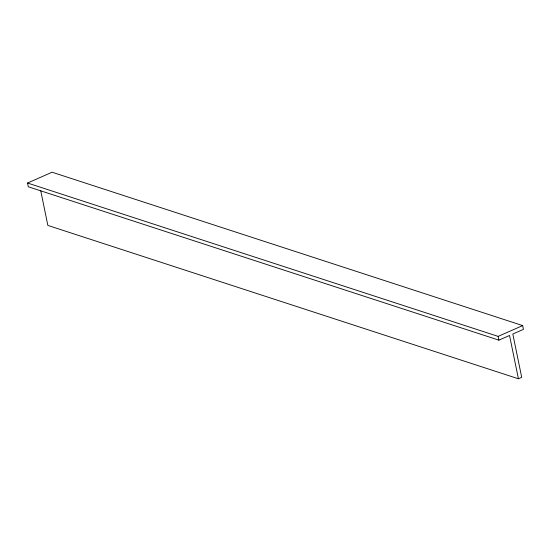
<?xml version="1.0" encoding="UTF-8"?>
<svg xmlns="http://www.w3.org/2000/svg" width="551" height="551" viewBox="0 0 551 551"><rect width="100%" height="100%" fill="white"/><g stroke="black" fill="none" stroke-linecap="round" stroke-linejoin="round"><path stroke-width="0.83" d="M518.429 378.778L509.537 335.469L498.903 340.153L28.321 186.789L27.55 183.028L52.097 172.222L522.679 325.586L523.45 329.346L512.816 334.03L521.701 377.339L518.429 378.778L47.847 225.414L40.671 190.439M27.55 183.028L498.132 336.385L522.679 325.586M498.132 336.385L498.903 340.153"/></g></svg>
